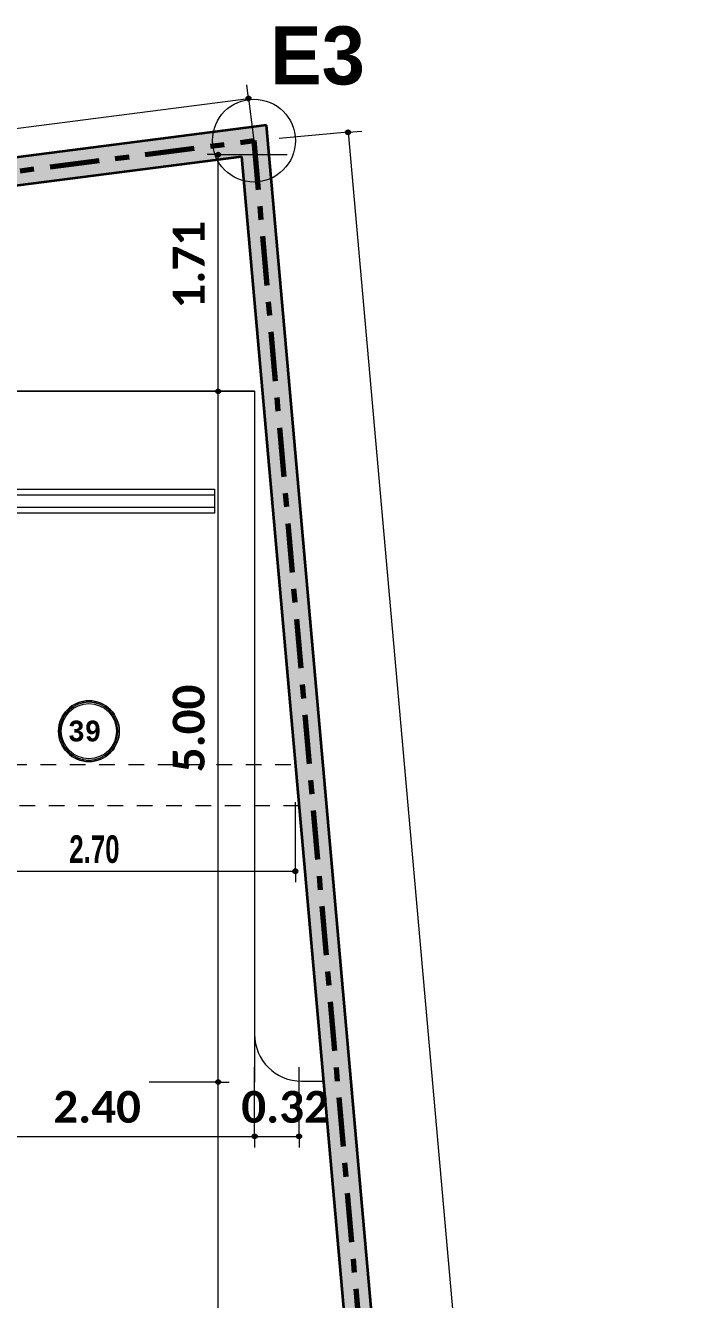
# Model space of a CAD drawing. Header units: metres. Extents: x -144 to 1000, y -717 to 29.
# Drawn here: x 147.35 to 152.09, y -552.85 to -543.63 of the extents above; entities that cross this region are included whole.
import ezdxf

# ---------------------------------------------------------------- set-up
doc = ezdxf.new("R2010")
doc.units = ezdxf.units.M
for name, pattern in [('basculante modificado', [0.18, 0.1125, -0.0675]), ('Dash Dot 3_16_', [0.595313, 0.357187, -0.119063, 0, -0.119063]), ('Derribado', [0.36, 0.24, -0.12])]:
    doc.linetypes.add(name, pattern=pattern)
doc.layers.get('0').update_dxf_attribs({"color": 1})
for name, color, linetype, lineweight in [('A-ANNO-DIMS', 1, 'Continuous', 9), ('A-DETL', 1, 'Continuous', 9), ('A-DETL-THIN', 1, 'Continuous', 9), ('A-WALL', 4, 'Continuous', 9), ('C-PRKG', 2, 'Continuous', 9), ('G-ANNO-TEXT', 2, 'Continuous', 9)]:
    doc.layers.add(name, color=color, linetype=linetype, lineweight=lineweight)
doc.layers.add('A-WALL-PATT', color=7, linetype='Continuous', lineweight=35, true_color=0x9c9c9c)
doc.styles.add('Britannic Bold_B_1', font='', dxfattribs={"width": 0.7, "height": 0.4})
doc.styles.add('Britannic Bold_B_3', font='', dxfattribs={"width": 0.7})
doc.styles.add('Calibri_B_5', font='calibrib.ttf', dxfattribs={"height": 0.66})
doc.styles.add('Courier New_B', font='courbd.ttf', dxfattribs={"height": 0.1125})
doc.styles.get('Britannic Bold_B_1').set_extended_font_data('Britannic Bold', bold=True)
doc.styles.get('Britannic Bold_B_3').set_extended_font_data('Britannic Bold', bold=True)

# ---------------------------------------------------------------- blocks, each defined once
blk = doc.blocks.new('Z')
at = {"layer": 'A-ANNO-DIMS', "lineweight": 25, "true_color": 0x0000ff}
h = blk.add_hatch(color=5, dxfattribs=at)
edge = h.paths.add_edge_path()
edge.add_arc((139.2997, -484.0656), 0.015, 0, 360)
h = blk.add_hatch(color=5, dxfattribs=at)
edge = h.paths.add_edge_path()
edge.add_arc((140.0207, -484.3107), 0.015, 0, 360)
at = {"layer": 'A-ANNO-DIMS', "lineweight": 25, "true_color": 0x004080}
h = blk.add_hatch(color=156, dxfattribs=at)
edge = h.paths.add_edge_path()
edge.add_arc((139.08, -484.4723), 0.015, 0, 360)
h = blk.add_hatch(color=156, dxfattribs=at)
edge = h.paths.add_edge_path()
edge.add_arc((139.08, -486.1853), 0.015, 0, 360)
h = blk.add_hatch(color=156, dxfattribs=at)
edge = h.paths.add_edge_path()
edge.add_arc((139.08, -486.1853), 0.015, 0, 360)
at = {"layer": 'A-ANNO-DIMS', "lineweight": 25, "true_color": 0x00592d}
h = blk.add_hatch(color=118, dxfattribs=at)
edge = h.paths.add_edge_path()
edge.add_arc((139.6394, -489.6595), 0.015, 0, 360)
at = {"layer": 'A-ANNO-DIMS', "lineweight": 25, "true_color": 0x004080}
h = blk.add_hatch(color=156, dxfattribs=at)
edge = h.paths.add_edge_path()
edge.add_arc((139.08, -491.1853), 0.015, 0, 360)
h = blk.add_hatch(color=156, dxfattribs=at)
edge = h.paths.add_edge_path()
edge.add_arc((139.08, -491.1853), 0.015, 0, 360)
h = blk.add_hatch(color=156, dxfattribs=at)
edge = h.paths.add_edge_path()
edge.add_arc((139.3439, -491.5788), 0.015, 0, 360)
h = blk.add_hatch(color=156, dxfattribs=at)
edge = h.paths.add_edge_path()
edge.add_arc((139.3439, -491.5788), 0.015, 0, 360)
h = blk.add_hatch(color=156, dxfattribs=at)
edge = h.paths.add_edge_path()
edge.add_arc((139.666, -491.5788), 0.015, 0, 360)
at = {"layer": 'A-WALL-PATT', "lineweight": 5, "true_color": 0x747474}
for points in [[(117.7184, -487.2559), (139.4477, -484.4595), (139.43, -484.2601), (117.7786, -487.0465), (117.7264, -487.2281)], [(140.0842, -493.903), (140.0847, -493.8859), (140.2839, -493.8912), (139.4477, -484.4595), (139.2491, -484.485), (140.0832, -493.8918)]]:
    blk.add_hatch(color=8, dxfattribs=at).paths.add_polyline_path(points)
at = {"layer": 'A-ANNO-DIMS', "color": 5, "true_color": 0x0000ff}
for p, q in [((139.2997, -484.0656), (139.2869, -483.9664)), ((117.8242, -486.8293), (139.2997, -484.0656)), ((139.2997, -484.0656), (139.3635, -484.5615)), ((140.0207, -484.3107), (139.5226, -484.3548)), ((140.0207, -484.3107), (140.1203, -484.3018)), ((140.0207, -484.3107), (142.4211, -511.3845))]:
    blk.add_line(p, q, dxfattribs=at)
at = {"layer": 'A-ANNO-DIMS', "color": 156, "true_color": 0x004080}
for p, q in [((139.08, -484.4723), (139, -484.4723)), ((139.08, -486.1853), (139.08, -484.4723)), ((139.08, -484.4723), (139.58, -484.4723)), ((139.08, -491.1853), (139.08, -486.1853)), ((139.08, -486.1853), (139.16, -486.1853)), ((139.08, -486.1853), (139.16, -486.1853)), ((139.3439, -491.5788), (139.3439, -491.0788)), ((139.3439, -491.5788), (139.3439, -491.0788)), ((139.666, -491.5788), (139.666, -491.0788)), ((139.08, -491.1853), (138.58, -491.1853)), ((139.08, -491.1853), (138.58, -491.1853)), ((139.08, -497.1853), (139.08, -491.1853)), ((139.08, -491.1853), (139.16, -491.1853)), ((139.08, -491.1853), (139.16, -491.1853)), ((136.9439, -491.5788), (139.3439, -491.5788)), ((139.3439, -491.5788), (139.3439, -491.6588)), ((139.3439, -491.5788), (139.666, -491.5788)), ((139.3439, -491.5788), (139.3439, -491.6588)), ((139.666, -491.5788), (139.666, -491.6588))]:
    blk.add_line(p, q, dxfattribs=at)
at = {"layer": 'A-ANNO-DIMS', "color": 156, "linetype": 'Derribado', "true_color": 0x004080}
blk.add_line((139.08, -486.1853), (138.58, -486.1853), dxfattribs=at)
blk.add_line((139.08, -486.1853), (138.58, -486.1853), dxfattribs=at)
at = {"layer": 'A-ANNO-DIMS', "color": 118, "true_color": 0x00592d}
for p, q in [((139.6394, -489.6595), (139.6394, -489.1595)), ((136.9439, -489.6595), (139.6394, -489.6595)), ((139.6394, -489.6595), (139.6394, -489.7395))]:
    blk.add_line(p, q, dxfattribs=at)
at = {"layer": 'A-ANNO-DIMS', "color": 5, "lineweight": 25, "true_color": 0x0000ff}
for centre in [(139.2997, -484.0656), (140.0207, -484.3107)]:
    blk.add_circle(centre, 0.015, dxfattribs=at)
at = {"layer": 'A-ANNO-DIMS', "color": 156, "lineweight": 25, "true_color": 0x004080}
for centre in [(139.08, -484.4723), (139.08, -486.1853), (139.08, -486.1853), (139.08, -491.1853), (139.08, -491.1853), (139.3439, -491.5788), (139.3439, -491.5788), (139.666, -491.5788)]:
    blk.add_circle(centre, 0.015, dxfattribs=at)
at = {"layer": 'A-ANNO-DIMS', "color": 118, "lineweight": 25, "true_color": 0x00592d}
blk.add_circle((139.6394, -489.6595), 0.015, dxfattribs=at)
at = {"layer": 'A-DETL', "color": 7, "linetype": 'Dash Dot 3_16_', "lineweight": 70}
for p, q in [((117.8636, -487.1349), (139.339, -484.3711)), ((139.339, -484.3711), (141.7394, -511.4449))]:
    blk.add_line(p, q, dxfattribs=at)
at = {"layer": 'A-DETL', "color": 7, "linetype": 'basculante modificado'}
for p, q in [((136.9439, -488.8864), (139.6394, -488.8864)), ((139.666, -489.1864), (136.9439, -489.1864))]:
    blk.add_line(p, q, dxfattribs=at)
at = {"layer": 'A-DETL-THIN'}
for p, q in [((139.2491, -484.485), (126.0373, -486.1853)), ((139.8427, -491.1792), (139.2491, -484.485)), ((136.9439, -486.1853), (139.3439, -486.1853)), ((139.3439, -486.1853), (139.3439, -490.8397)), ((139.6834, -491.1792), (139.8427, -491.1792))]:
    blk.add_line(p, q, dxfattribs=at)
blk.add_circle((139.339, -484.3711), 0.3, dxfattribs=at)
blk.add_arc((139.6834, -490.8397), 0.3395, 180, 270, dxfattribs=at)
at = {"layer": 'A-WALL', "lineweight": 35}
for p, q in [((139.43, -484.2601), (117.7786, -487.0465)), ((140.2839, -493.8912), (139.43, -484.2601)), ((122.5438, -486.6349), (139.2491, -484.485)), ((139.2491, -484.485), (140.0847, -493.9089))]:
    blk.add_line(p, q, dxfattribs=at)
at = {"layer": 'C-PRKG', "lineweight": 15}
blk.add_line((139.3439, -486.1853), (136.9791, -486.1853), dxfattribs=at)
at = {"layer": 'C-PRKG'}
for p, q in [((139.3439, -486.1853), (139.3439, -491.1853)), ((137.2745, -486.8935), (139.0545, -486.8935)), ((139.0545, -486.8935), (139.0545, -486.9362)), ((139.0545, -486.9362), (137.2745, -486.9362)), ((139.0545, -486.9362), (139.0545, -487.0262)), ((139.0545, -487.0262), (137.2745, -487.0262)), ((139.0545, -487.0689), (137.2745, -487.0689)), ((139.0545, -487.0262), (139.0545, -487.0689))]:
    blk.add_line(p, q, dxfattribs=at)
at = {"layer": 'C-PRKG', "lineweight": 15}
blk.add_circle((138.1439, -488.6457), 0.22, dxfattribs=at)
at = {"layer": 'C-PRKG', "color": 252, "true_color": 0x959595}
blk.add_circle((138.1439, -488.6457), 0.2, dxfattribs=at)
at = {"layer": 'C-PRKG'}
for radius, start, end in [(0.22, 0, 180), (0.21, 0, 180), (0.22, 180, 0), (0.21, 180, 0)]:
    blk.add_arc((138.1439, -488.6457), radius, start, end, dxfattribs=at)
at = {"layer": 'A-ANNO-DIMS', "color": 156, "true_color": 0x004080, "char_height": 0.23, "width": 0.617934, "attachment_point": 1, "rotation": 90, "line_spacing_factor": 1.158048, "style": 'Calibri_B_5'}
for s, insert in [('1.71', (138.7512, -485.5863)), ('5.00', (138.7512, -488.9428))]:
    blk.add_mtext(s, dxfattribs=dict(at, insert=insert))
at = {"layer": 'A-ANNO-DIMS', "color": 118, "true_color": 0x00592d, "insert": (138.0016, -489.3995), "char_height": 0.2, "width": 0.696141, "attachment_point": 1, "line_spacing_factor": 1.000203, "style": 'Britannic Bold_B_3'}
blk.add_mtext('2.70', dxfattribs=at)
at = {"layer": 'A-ANNO-DIMS', "color": 156, "true_color": 0x004080, "char_height": 0.23, "width": 0.617934, "attachment_point": 1, "line_spacing_factor": 1.158048, "style": 'Calibri_B_5'}
for s, insert in [('2.40', (137.8864, -491.25)), ('0.32', (139.2475, -491.25))]:
    blk.add_mtext(s, dxfattribs=dict(at, insert=insert))
at = {"layer": 'G-ANNO-TEXT', "style": 'Britannic Bold_B_1'}
blk.add_text('E3', height=0.42, dxfattribs=at).set_placement((139.4554, -483.9639))
at = {"layer": 'G-ANNO-TEXT', "style": 'Courier New_B', "width": 0.8}
blk.add_text('39', height=0.15, dxfattribs=at).set_placement((137.9929, -488.7194))

msp = doc.modelspace()

# ---------------------------------------------------------------- block references
at = {"color": 3}
msp.add_blockref('Z', (9.6677, -60.0885), dxfattribs=at)

doc.saveas('drawing.dxf')
